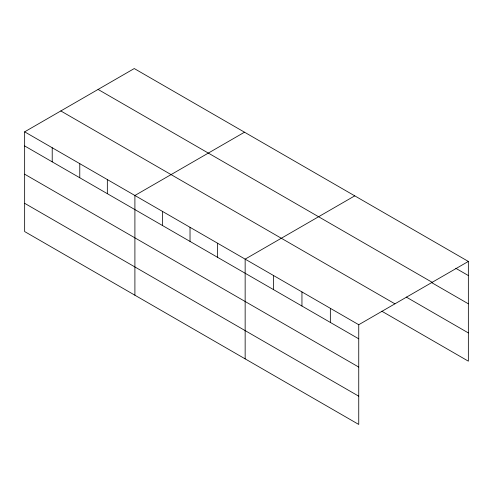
<?xml version="1.0" encoding="UTF-8"?>
<svg xmlns="http://www.w3.org/2000/svg" width="493" height="493" viewBox="0 0 493 493"><rect width="100%" height="100%" fill="white"/><g stroke="black" fill="none" stroke-linecap="round" stroke-linejoin="round"><path stroke-width="0.74" d="M24.65 131.834L358.744 324.721L358.744 424.448L24.65 231.562L24.65 131.834L134.256 68.552L468.35 261.438L468.35 361.166L381.835 311.219M244.503 132.204L134.903 195.487L134.903 295.215M354.757 195.857L245.15 259.139L245.15 358.867M358.744 324.721L468.35 261.438M455.803 268.303L468.35 275.55M98.082 89.436L432.182 282.323M431.369 282.452L468.35 303.805M406.269 297.069L468.35 332.917M60.818 110.95L394.918 303.836M24.65 145.94L358.744 338.827M24.65 174.195L358.744 367.082M24.65 203.307L358.744 396.193M330.347 308.322L330.347 322.428M301.95 291.93L301.95 306.036M273.553 275.532L273.553 289.637M217.592 243.222L217.592 257.334M190.027 227.31L190.027 241.416M162.462 211.398L162.462 225.504M107.338 179.569L107.338 193.675M79.774 163.658L79.774 177.763M52.215 147.746L52.215 161.852"/></g></svg>
